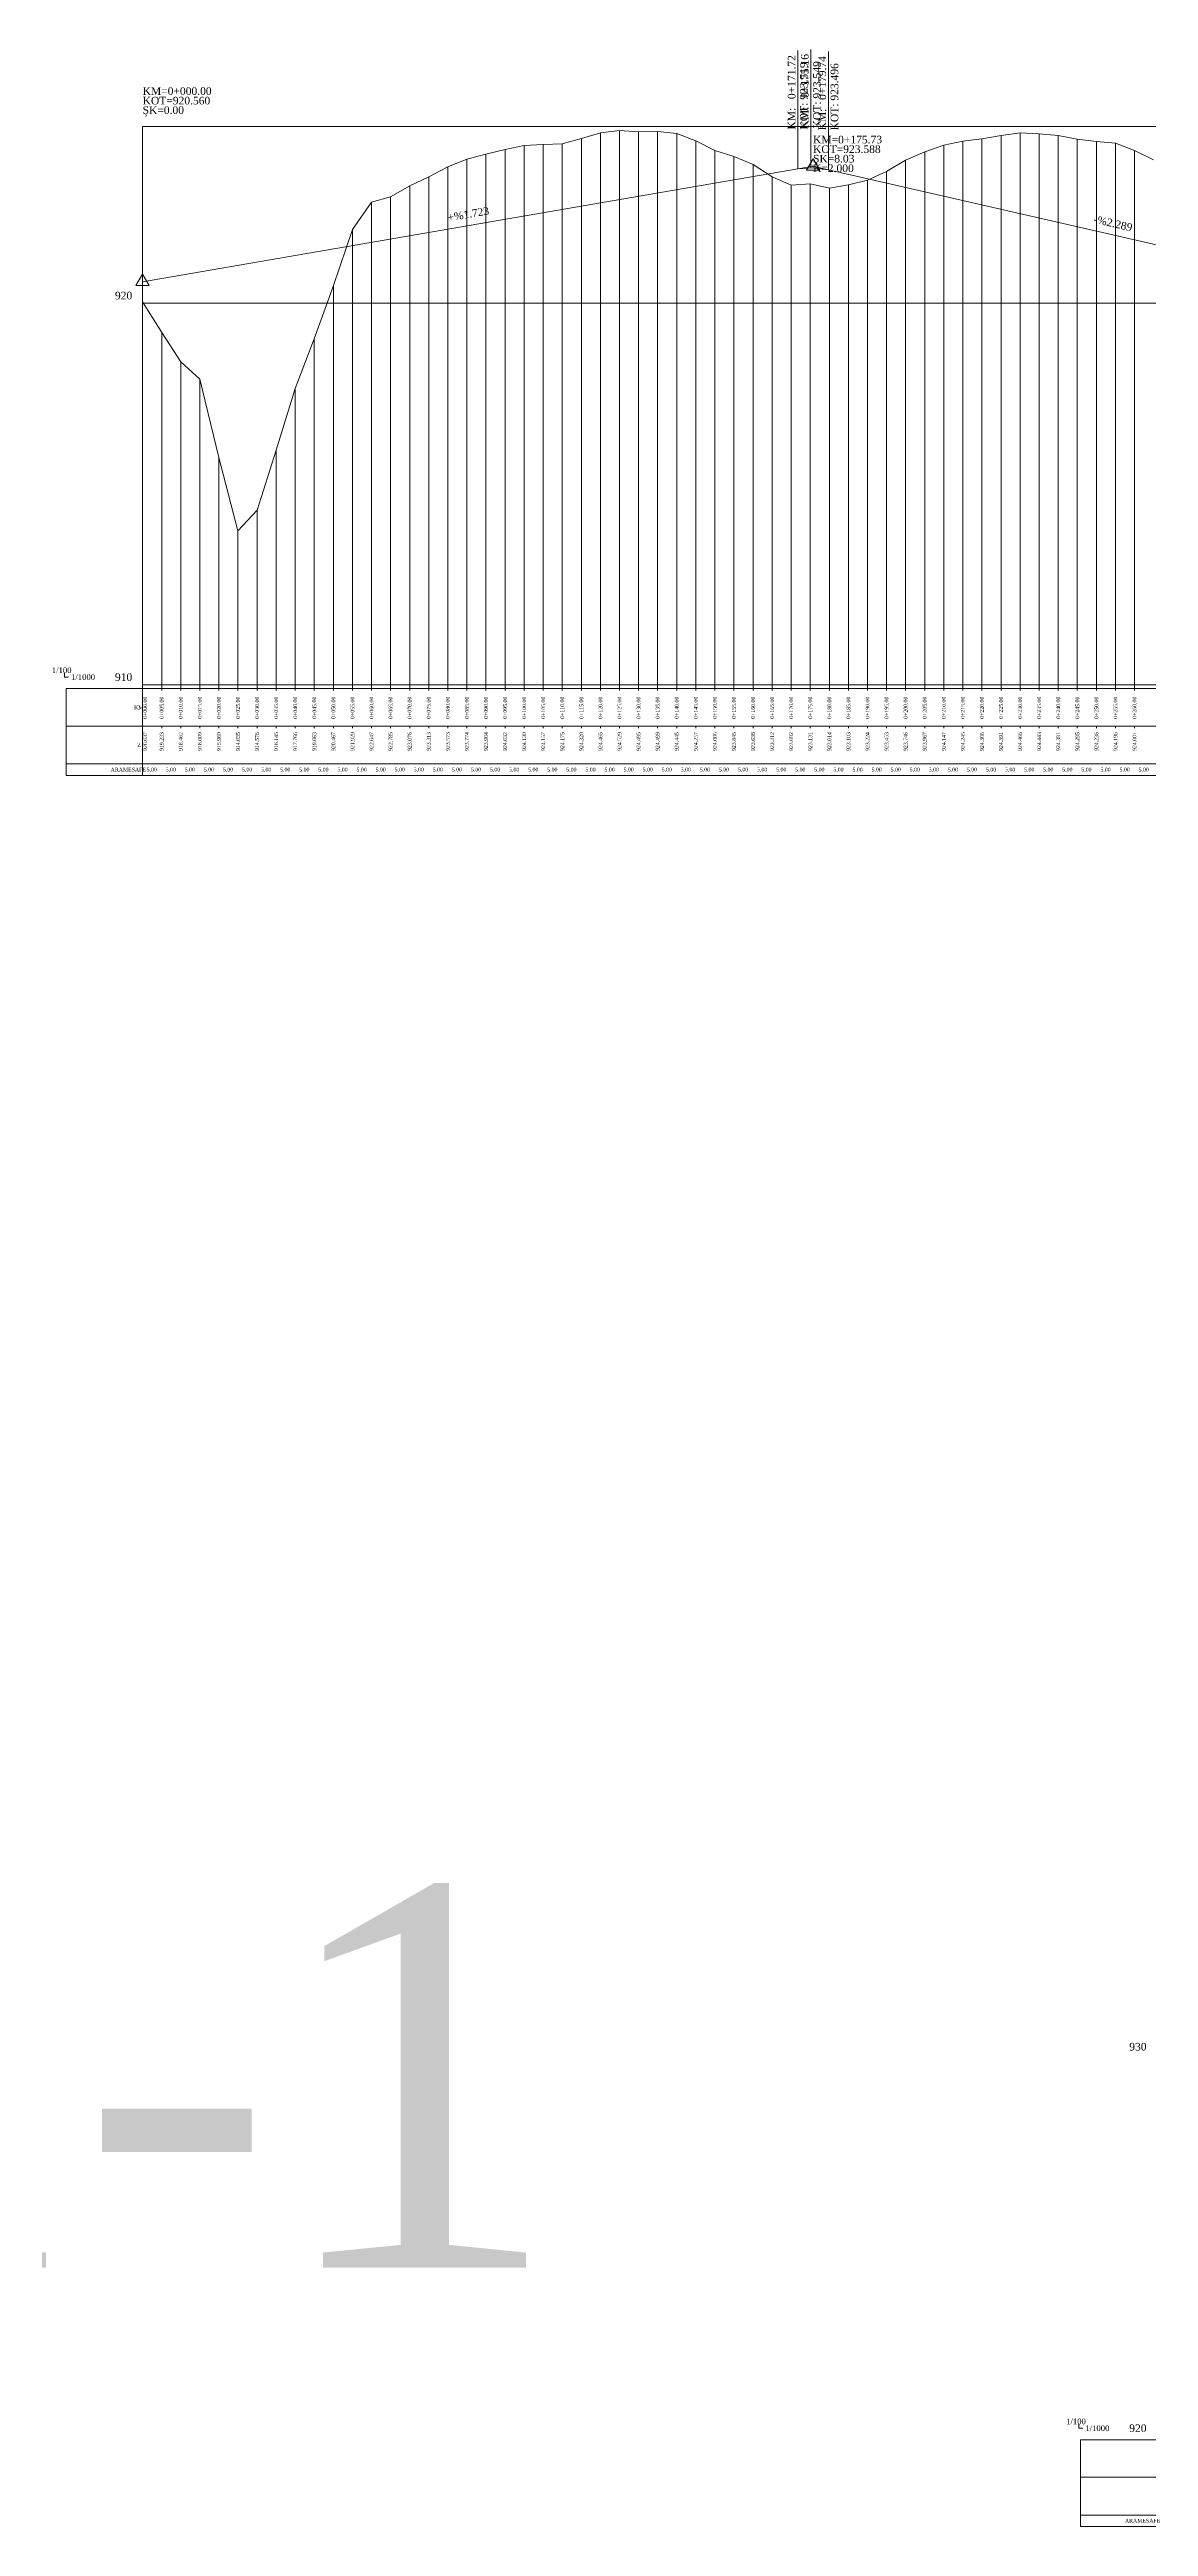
# Model space of a CAD drawing. Header units: metres. Extents: x 478603 to 489313, y 4282657 to 4289463.
# Drawn here: x 483923 to 484211, y 4286808 to 4287457 of the extents above; entities that cross this region are included whole.
import ezdxf

# ---------------------------------------------------------------- set-up
doc = ezdxf.new("R2010")
doc.units = ezdxf.units.M
doc.layers.get('0').update_dxf_attribs({"color": 5, "lineweight": 0})
for name, color, linetype, lineweight in [('PL_SEMBOL', 7, 'Continuous', 0), ('PR_ALINMAN', 1, 'Continuous', 0), ('PR_ENK_ARAMESAFE', 5, 'Continuous', 0), ('PR_ENK_EKSEN1', 5, 'Continuous', 0), ('PR_ENK_EKSEN1D', 1, 'Continuous', 0), ('PR_ENK_KM', 18, 'Continuous', 0), ('PR_ENK_Z', 96, 'Continuous', 0), ('PR_KIYAS', 153, 'Continuous', 0), ('PR_KURP', 2, 'Continuous', 0), ('PR_KURP_MIN', 30, 'Continuous', 0), ('PR_KURP_TF', 4, 'Continuous', 0), ('PR_KURP_TO', 96, 'Continuous', 0), ('PR_OLCEK', 1, 'Continuous', 0), ('PR_PROFIL', 153, 'Continuous', 0), ('PR_TANJANT', 30, 'Continuous', 0)]:
    doc.layers.add(name, color=color, linetype=linetype, lineweight=lineweight)
doc.styles.get("Standard").update_dxf_attribs({"font": 'times.ttf'})

# ---------------------------------------------------------------- blocks, each defined once
blk = doc.blocks.new('3')
at = {"layer": 'PL_SEMBOL'}
for p, q in [((0, 2), (-1.75, -1)), ((0.125, 0.125), (-0.125, -0.125)), ((-0.125, 0.125), (0.125, -0.125)), ((1.75, -1), (0, 2)), ((-1.75, -1), (1.75, -1))]:
    blk.add_line(p, q, dxfattribs=at)

msp = doc.modelspace()

# ---------------------------------------------------------------- linework, layer by layer
at = {"layer": 'PR_ALINMAN'}
for p, q in [((483947.56, 4287396.55), (484119.27, 4287426.14)), ((484127.3, 4287425.91), (484274.96, 4287392.1))]:
    msp.add_line(p, q, dxfattribs=at)
at = {"layer": 'PR_ENK_EKSEN1'}
for p, q in [((484062.56, 4287434.14), (484067.56, 4287435.59)), ((484067.56, 4287435.59), (484072.56, 4287436.24)), ((484072.56, 4287436.24), (484077.56, 4287435.9)), ((484077.56, 4287435.9), (484082.56, 4287435.94)), ((484082.56, 4287435.94), (484087.56, 4287435.4)), ((484087.56, 4287435.4), (484092.56, 4287433.52)), ((484172.56, 4287434.86), (484177.56, 4287435.61)), ((484177.56, 4287435.61), (484182.56, 4287435.38)), ((484182.56, 4287435.38), (484187.56, 4287434.86)), ((484027.56, 4287426.67), (484032.56, 4287428.69)), ((484032.56, 4287428.69), (484037.56, 4287429.99)), ((484037.56, 4287429.99), (484042.56, 4287431.27)), ((484042.56, 4287431.27), (484047.56, 4287432.25)), ((484047.56, 4287432.25), (484052.56, 4287432.51)), ((484052.56, 4287432.51), (484057.56, 4287432.69)), ((484057.56, 4287432.69), (484062.56, 4287434.14)), ((484092.56, 4287433.52), (484097.56, 4287431)), ((484097.56, 4287431), (484102.56, 4287429.4)), ((484102.56, 4287429.4), (484107.56, 4287427.33)), ((484147.56, 4287428.41), (484152.56, 4287430.61)), ((484152.56, 4287430.61), (484157.56, 4287432.41)), ((484157.56, 4287432.41), (484162.56, 4287433.39)), ((484162.56, 4287433.39), (484167.56, 4287434)), ((484167.56, 4287434), (484172.56, 4287434.86)), ((484187.56, 4287434.86), (484192.56, 4287433.9)), ((484192.56, 4287433.9), (484197.56, 4287433.31)), ((484197.56, 4287433.31), (484202.56, 4287432.91)), ((484202.56, 4287432.91), (484207.56, 4287430.96)), ((484207.56, 4287430.96), (484212.56, 4287428.56)), ((484017.56, 4287421.71), (484022.56, 4287424.08)), ((484022.56, 4287424.08), (484027.56, 4287426.67)), ((484107.56, 4287427.33), (484112.56, 4287424.07)), ((484112.56, 4287424.07), (484117.56, 4287421.87)), ((484117.56, 4287421.87), (484122.56, 4287422.25)), ((484122.56, 4287422.25), (484127.56, 4287421.09)), ((484132.56, 4287421.98), (484137.56, 4287423.19)), ((484137.56, 4287423.19), (484142.56, 4287425.48)), ((484142.56, 4287425.48), (484147.56, 4287428.41)), ((484002.56, 4287410.23), (484007.56, 4287417.42)), ((484007.56, 4287417.42), (484012.56, 4287418.8)), ((484012.56, 4287418.8), (484017.56, 4287421.71)), ((484127.56, 4287421.09), (484132.56, 4287421.98)), ((483997.56, 4287395.62), (484002.56, 4287410.23)), ((483947.56, 4287391.32), (483952.56, 4287383.28)), ((483992.56, 4287381.58), (483997.56, 4287395.62)), ((483952.56, 4287383.28), (483957.56, 4287375.57)), ((483987.56, 4287368.61), (483992.56, 4287381.58)), ((483957.56, 4287375.57), (483962.56, 4287371.04)), ((483962.56, 4287371.04), (483967.56, 4287350.55)), ((483982.56, 4287352.4), (483987.56, 4287368.61)), ((483977.56, 4287336.71), (483982.56, 4287352.4)), ((483967.56, 4287350.55), (483972.56, 4287331.29)), ((483972.56, 4287331.29), (483977.56, 4287336.71))]:
    msp.add_line(p, q, dxfattribs=at)
at = {"layer": 'PR_ENK_EKSEN1D'}
for p, q in [((484067.56, 4287289.95), (484067.56, 4287435.59)), ((484072.56, 4287289.95), (484072.56, 4287436.24)), ((484077.56, 4287289.95), (484077.56, 4287435.9)), ((484082.56, 4287289.95), (484082.56, 4287435.94)), ((484087.56, 4287289.95), (484087.56, 4287435.4)), ((484177.56, 4287289.95), (484177.56, 4287435.61)), ((484182.56, 4287289.95), (484182.56, 4287435.38)), ((484032.56, 4287289.95), (484032.56, 4287428.69)), ((484037.56, 4287289.95), (484037.56, 4287429.99)), ((484042.56, 4287289.95), (484042.56, 4287431.27)), ((484047.56, 4287289.95), (484047.56, 4287432.25)), ((484052.56, 4287289.95), (484052.56, 4287432.51)), ((484057.56, 4287289.95), (484057.56, 4287432.69)), ((484062.56, 4287289.95), (484062.56, 4287434.14)), ((484092.56, 4287289.95), (484092.56, 4287433.52)), ((484097.56, 4287289.95), (484097.56, 4287431)), ((484102.56, 4287289.95), (484102.56, 4287429.4)), ((484152.56, 4287289.95), (484152.56, 4287430.61)), ((484157.56, 4287289.95), (484157.56, 4287432.41)), ((484162.56, 4287289.95), (484162.56, 4287433.39)), ((484167.56, 4287289.95), (484167.56, 4287434)), ((484172.56, 4287289.95), (484172.56, 4287434.86)), ((484187.56, 4287289.95), (484187.56, 4287434.86)), ((484192.56, 4287289.95), (484192.56, 4287433.9)), ((484197.56, 4287289.95), (484197.56, 4287433.31)), ((484202.56, 4287289.95), (484202.56, 4287432.91)), ((484207.56, 4287289.95), (484207.56, 4287430.96)), ((484022.56, 4287289.95), (484022.56, 4287424.08)), ((484027.56, 4287289.95), (484027.56, 4287426.67)), ((484107.56, 4287289.95), (484107.56, 4287427.33)), ((484112.56, 4287289.95), (484112.56, 4287424.07)), ((484122.56, 4287289.95), (484122.56, 4287422.25)), ((484137.56, 4287289.95), (484137.56, 4287423.19)), ((484142.56, 4287289.95), (484142.56, 4287425.48)), ((484147.56, 4287289.95), (484147.56, 4287428.41)), ((484007.56, 4287289.95), (484007.56, 4287417.42)), ((484012.56, 4287289.95), (484012.56, 4287418.8)), ((484017.56, 4287289.95), (484017.56, 4287421.71)), ((484117.56, 4287289.95), (484117.56, 4287421.87)), ((484127.56, 4287289.95), (484127.56, 4287421.09)), ((484132.56, 4287289.95), (484132.56, 4287421.98)), ((484002.56, 4287289.95), (484002.56, 4287410.23)), ((483947.56, 4287289.95), (483947.56, 4287391.32)), ((483997.56, 4287289.95), (483997.56, 4287395.62)), ((483952.56, 4287289.95), (483952.56, 4287383.28)), ((483992.56, 4287289.95), (483992.56, 4287381.58)), ((483957.56, 4287289.95), (483957.56, 4287375.57)), ((483962.56, 4287289.95), (483962.56, 4287371.04)), ((483987.56, 4287289.95), (483987.56, 4287368.61)), ((483982.56, 4287289.95), (483982.56, 4287352.4)), ((483967.56, 4287289.95), (483967.56, 4287350.55)), ((483972.56, 4287289.95), (483972.56, 4287331.29)), ((483977.56, 4287289.95), (483977.56, 4287336.71))]:
    msp.add_line(p, q, dxfattribs=at)
at = {"layer": 'PR_KIYAS'}
for p, q in [((483947.56, 4287390.95), (484721.12, 4287390.95)), ((483947.56, 4287290.95), (484721.12, 4287290.95))]:
    msp.add_line(p, q, dxfattribs=at)
at = {"layer": 'PR_KURP'}
for p, q in [((484119.27, 4287426.14), (484123.29, 4287426.42)), ((484123.29, 4287426.42), (484127.3, 4287425.91))]:
    msp.add_line(p, q, dxfattribs=at)
at = {"layer": 'PR_KURP_MIN'}
msp.add_line((484122.72, 4287426.43), (484122.72, 4287457.43), dxfattribs=at)
at = {"layer": 'PR_KURP_TF'}
msp.add_line((484127.3, 4287425.91), (484127.3, 4287456.91), dxfattribs=at)
at = {"layer": 'PR_KURP_TO'}
msp.add_line((484119.27, 4287426.14), (484119.27, 4287457.14), dxfattribs=at)
at = {"layer": 'PR_OLCEK'}
for p, q in [((483927.01, 4287293.85), (483927.06, 4287293.95)), ((483927.06, 4287292.95), (483927.06, 4287293.95)), ((483927.06, 4287293.95), (483927.11, 4287293.85)), ((483928.06, 4287292.95), (483927.06, 4287292.95)), ((483927.96, 4287293), (483928.06, 4287292.95)), ((483928.06, 4287292.95), (483927.96, 4287292.9)), ((484192.87, 4286834.88), (484192.92, 4286834.98)), ((484192.92, 4286833.98), (484192.92, 4286834.98)), ((484192.92, 4286834.98), (484192.97, 4286834.88)), ((484193.92, 4286833.98), (484192.92, 4286833.98)), ((484193.82, 4286834.03), (484193.92, 4286833.98)), ((484193.92, 4286833.98), (484193.82, 4286833.93))]:
    msp.add_line(p, q, dxfattribs=at)
for p in [(483947.56, 4287437.24, 924.63), (483947.56, 4287289.95, 909.9)]:
    msp.add_point(p, dxfattribs=at)
at = {"layer": 'PR_PROFIL'}
for p, q in [((483947.56, 4287437.24), (484721.12, 4287437.24)), ((483947.56, 4287289.95), (483947.56, 4287437.24)), ((483927.56, 4287289.95), (484721.12, 4287289.95)), ((483927.56, 4287280.07), (483927.56, 4287289.95)), ((483947.56, 4287280.07), (483947.56, 4287289.95)), ((483947.56, 4287289.45), (483947.56, 4287289.95)), ((483952.56, 4287289.45), (483952.56, 4287289.95)), ((483957.56, 4287289.45), (483957.56, 4287289.95)), ((483962.56, 4287289.45), (483962.56, 4287289.95)), ((483967.56, 4287289.45), (483967.56, 4287289.95)), ((483972.56, 4287289.45), (483972.56, 4287289.95)), ((483977.56, 4287289.45), (483977.56, 4287289.95)), ((483982.56, 4287289.45), (483982.56, 4287289.95)), ((483987.56, 4287289.45), (483987.56, 4287289.95)), ((483992.56, 4287289.45), (483992.56, 4287289.95)), ((483997.56, 4287289.45), (483997.56, 4287289.95)), ((484002.56, 4287289.45), (484002.56, 4287289.95)), ((484007.56, 4287289.45), (484007.56, 4287289.95)), ((484012.56, 4287289.45), (484012.56, 4287289.95)), ((484017.56, 4287289.45), (484017.56, 4287289.95)), ((484022.56, 4287289.45), (484022.56, 4287289.95)), ((484027.56, 4287289.45), (484027.56, 4287289.95)), ((484032.56, 4287289.45), (484032.56, 4287289.95)), ((484037.56, 4287289.45), (484037.56, 4287289.95)), ((484042.56, 4287289.45), (484042.56, 4287289.95)), ((484047.56, 4287289.45), (484047.56, 4287289.95)), ((484052.56, 4287289.45), (484052.56, 4287289.95)), ((484057.56, 4287289.45), (484057.56, 4287289.95)), ((484062.56, 4287289.45), (484062.56, 4287289.95)), ((484067.56, 4287289.45), (484067.56, 4287289.95)), ((484072.56, 4287289.45), (484072.56, 4287289.95)), ((484077.56, 4287289.45), (484077.56, 4287289.95)), ((484082.56, 4287289.45), (484082.56, 4287289.95)), ((484087.56, 4287289.45), (484087.56, 4287289.95)), ((484092.56, 4287289.45), (484092.56, 4287289.95)), ((484097.56, 4287289.45), (484097.56, 4287289.95)), ((484102.56, 4287289.45), (484102.56, 4287289.95)), ((484107.56, 4287289.45), (484107.56, 4287289.95)), ((484112.56, 4287289.45), (484112.56, 4287289.95)), ((484117.56, 4287289.45), (484117.56, 4287289.95)), ((484122.56, 4287289.45), (484122.56, 4287289.95)), ((484127.56, 4287289.45), (484127.56, 4287289.95)), ((484132.56, 4287289.45), (484132.56, 4287289.95)), ((484137.56, 4287289.45), (484137.56, 4287289.95)), ((484142.56, 4287289.45), (484142.56, 4287289.95)), ((484147.56, 4287289.45), (484147.56, 4287289.95)), ((484152.56, 4287289.45), (484152.56, 4287289.95)), ((484157.56, 4287289.45), (484157.56, 4287289.95)), ((484162.56, 4287289.45), (484162.56, 4287289.95)), ((484167.56, 4287289.45), (484167.56, 4287289.95)), ((484172.56, 4287289.45), (484172.56, 4287289.95)), ((484177.56, 4287289.45), (484177.56, 4287289.95)), ((484182.56, 4287289.45), (484182.56, 4287289.95)), ((484187.56, 4287289.45), (484187.56, 4287289.95)), ((484192.56, 4287289.45), (484192.56, 4287289.95)), ((484197.56, 4287289.45), (484197.56, 4287289.95)), ((484202.56, 4287289.45), (484202.56, 4287289.95)), ((484207.56, 4287289.45), (484207.56, 4287289.95)), ((483927.56, 4287280.07), (484721.12, 4287280.07)), ((483927.56, 4287270.2), (483927.56, 4287280.07)), ((483947.56, 4287270.2), (483947.56, 4287280.07)), ((483947.56, 4287279.57), (483947.56, 4287280.07)), ((483952.56, 4287279.57), (483952.56, 4287280.07)), ((483957.56, 4287279.57), (483957.56, 4287280.07)), ((483962.56, 4287279.57), (483962.56, 4287280.07)), ((483967.56, 4287279.57), (483967.56, 4287280.07)), ((483972.56, 4287279.57), (483972.56, 4287280.07)), ((483977.56, 4287279.57), (483977.56, 4287280.07)), ((483982.56, 4287279.57), (483982.56, 4287280.07)), ((483987.56, 4287279.57), (483987.56, 4287280.07)), ((483992.56, 4287279.57), (483992.56, 4287280.07)), ((483997.56, 4287279.57), (483997.56, 4287280.07)), ((484002.56, 4287279.57), (484002.56, 4287280.07)), ((484007.56, 4287279.57), (484007.56, 4287280.07)), ((484012.56, 4287279.57), (484012.56, 4287280.07)), ((484017.56, 4287279.57), (484017.56, 4287280.07)), ((484022.56, 4287279.57), (484022.56, 4287280.07)), ((484027.56, 4287279.57), (484027.56, 4287280.07)), ((484032.56, 4287279.57), (484032.56, 4287280.07)), ((484037.56, 4287279.57), (484037.56, 4287280.07)), ((484042.56, 4287279.57), (484042.56, 4287280.07)), ((484047.56, 4287279.57), (484047.56, 4287280.07)), ((484052.56, 4287279.57), (484052.56, 4287280.07)), ((484057.56, 4287279.57), (484057.56, 4287280.07)), ((484062.56, 4287279.57), (484062.56, 4287280.07)), ((484067.56, 4287279.57), (484067.56, 4287280.07)), ((484072.56, 4287279.57), (484072.56, 4287280.07)), ((484077.56, 4287279.57), (484077.56, 4287280.07)), ((484082.56, 4287279.57), (484082.56, 4287280.07)), ((484087.56, 4287279.57), (484087.56, 4287280.07)), ((484092.56, 4287279.57), (484092.56, 4287280.07)), ((484097.56, 4287279.57), (484097.56, 4287280.07)), ((484102.56, 4287279.57), (484102.56, 4287280.07)), ((484107.56, 4287279.57), (484107.56, 4287280.07)), ((484112.56, 4287279.57), (484112.56, 4287280.07)), ((484117.56, 4287279.57), (484117.56, 4287280.07)), ((484122.56, 4287279.57), (484122.56, 4287280.07)), ((484127.56, 4287279.57), (484127.56, 4287280.07)), ((484132.56, 4287279.57), (484132.56, 4287280.07)), ((484137.56, 4287279.57), (484137.56, 4287280.07)), ((484142.56, 4287279.57), (484142.56, 4287280.07)), ((484147.56, 4287279.57), (484147.56, 4287280.07)), ((484152.56, 4287279.57), (484152.56, 4287280.07)), ((484157.56, 4287279.57), (484157.56, 4287280.07)), ((484162.56, 4287279.57), (484162.56, 4287280.07)), ((484167.56, 4287279.57), (484167.56, 4287280.07)), ((484172.56, 4287279.57), (484172.56, 4287280.07)), ((484177.56, 4287279.57), (484177.56, 4287280.07)), ((484182.56, 4287279.57), (484182.56, 4287280.07)), ((484187.56, 4287279.57), (484187.56, 4287280.07)), ((484192.56, 4287279.57), (484192.56, 4287280.07)), ((484197.56, 4287279.57), (484197.56, 4287280.07)), ((484202.56, 4287279.57), (484202.56, 4287280.07)), ((484207.56, 4287279.57), (484207.56, 4287280.07)), ((483927.56, 4287270.2), (484721.12, 4287270.2)), ((483927.56, 4287267.2), (483927.56, 4287270.2)), ((483927.56, 4287267.2), (484721.12, 4287267.2)), ((483947.56, 4287267.2), (483947.56, 4287270.2)), ((484193.42, 4286830.98), (484493.08, 4286830.98)), ((484193.42, 4286821.11), (484193.42, 4286830.98)), ((484193.42, 4286821.11), (484493.08, 4286821.11)), ((484193.42, 4286811.23), (484193.42, 4286821.11)), ((484193.42, 4286811.23), (484493.08, 4286811.23)), ((484193.42, 4286808.23), (484193.42, 4286811.23)), ((484193.42, 4286808.23), (484493.08, 4286808.23))]:
    msp.add_line(p, q, dxfattribs=at)
at = {"layer": 'PR_TANJANT'}
for p, q in [((484119.27, 4287426.14), (484123.29, 4287426.83)), ((484123.29, 4287426.83), (484127.3, 4287425.91))]:
    msp.add_line(p, q, dxfattribs=at)

# ---------------------------------------------------------------- block references
at = {"layer": 'PR_ALINMAN'}
for p in [(484123.29, 4287426.83), (483947.56, 4287396.55)]:
    msp.add_blockref('3', p, dxfattribs=at)

# ---------------------------------------------------------------- texts
msp.add_text('Y1-1-1', height=100).set_placement((483620.89, 4286876.07))
for s, p in [('KM=0+000.00', (483947.56, 4287445.55)), ('KOT=920.560', (483947.56, 4287443.05)), ('ŞK=0.00', (483947.56, 4287440.55)), ('KM=0+175.73', (484123.29, 4287432.83)), ('KOT=923.588', (484123.29, 4287430.33)), ('ŞK=8.03', (484123.29, 4287427.83)), ('K=2.000', (484123.29, 4287425.33))]:
    msp.add_text(s, height=2, dxfattribs=at).set_placement(p)
for s, rotation, p in [('+%1.723', 9.77685, (484027.66, 4287412.38)), ('-%2.289', 347.10459, (484196.66, 4287412.08))]:
    msp.add_text(s, height=2, rotation=rotation, dxfattribs=at).set_placement(p)
at = {"layer": 'PR_ENK_ARAMESAFE'}
for s, p in [('ARAMESAFE', (483939.18, 4287268.2)), ('5.00', (483948.62, 4287268.2)), ('5.00', (483953.62, 4287268.2)), ('5.00', (483958.62, 4287268.2)), ('5.00', (483963.62, 4287268.2)), ('5.00', (483968.62, 4287268.2)), ('5.00', (483973.62, 4287268.2)), ('5.00', (483978.62, 4287268.2)), ('5.00', (483983.62, 4287268.2)), ('5.00', (483988.62, 4287268.2)), ('5.00', (483993.62, 4287268.2)), ('5.00', (483998.62, 4287268.2)), ('5.00', (484003.62, 4287268.2)), ('5.00', (484008.62, 4287268.2)), ('5.00', (484013.62, 4287268.2)), ('5.00', (484018.62, 4287268.2)), ('5.00', (484023.62, 4287268.2)), ('5.00', (484028.62, 4287268.2)), ('5.00', (484033.62, 4287268.2)), ('5.00', (484038.62, 4287268.2)), ('5.00', (484043.62, 4287268.2)), ('5.00', (484048.62, 4287268.2)), ('5.00', (484053.62, 4287268.2)), ('5.00', (484058.62, 4287268.2)), ('5.00', (484063.62, 4287268.2)), ('5.00', (484068.62, 4287268.2)), ('5.00', (484073.62, 4287268.2)), ('5.00', (484078.62, 4287268.2)), ('5.00', (484083.62, 4287268.2)), ('5.00', (484088.62, 4287268.2)), ('5.00', (484093.62, 4287268.2)), ('5.00', (484098.62, 4287268.2)), ('5.00', (484103.62, 4287268.2)), ('5.00', (484108.62, 4287268.2)), ('5.00', (484113.62, 4287268.2)), ('5.00', (484118.62, 4287268.2)), ('5.00', (484123.62, 4287268.2)), ('5.00', (484128.62, 4287268.2)), ('5.00', (484133.62, 4287268.2)), ('5.00', (484138.62, 4287268.2)), ('5.00', (484143.62, 4287268.2)), ('5.00', (484148.62, 4287268.2)), ('5.00', (484153.62, 4287268.2)), ('5.00', (484158.62, 4287268.2)), ('5.00', (484163.62, 4287268.2)), ('5.00', (484168.62, 4287268.2)), ('5.00', (484173.62, 4287268.2)), ('5.00', (484178.62, 4287268.2)), ('5.00', (484183.62, 4287268.2)), ('5.00', (484188.62, 4287268.2)), ('5.00', (484193.62, 4287268.2)), ('5.00', (484198.62, 4287268.2)), ('5.00', (484203.62, 4287268.2)), ('5.00', (484208.62, 4287268.2)), ('ARAMESAFE', (484205.04, 4286809.23))]:
    msp.add_text(s, height=1, dxfattribs=at).set_placement(p)
at = {"layer": 'PR_ENK_KM'}
for s, p in [('  0+000.00', (483948.72, 4287281.24)), ('  0+005.00', (483953.06, 4287281.24)), ('  0+010.00', (483958.06, 4287281.24)), ('  0+015.00', (483963.06, 4287281.24)), ('  0+020.00', (483968.06, 4287281.24)), ('  0+025.00', (483973.06, 4287281.24)), ('  0+030.00', (483978.06, 4287281.24)), ('  0+035.00', (483983.06, 4287281.24)), ('  0+040.00', (483988.06, 4287281.24)), ('  0+045.00', (483993.06, 4287281.24)), ('  0+050.00', (483998.06, 4287281.24)), ('  0+055.00', (484003.06, 4287281.24)), ('  0+060.00', (484008.06, 4287281.24)), ('  0+065.00', (484013.06, 4287281.24)), ('  0+070.00', (484018.06, 4287281.24)), ('  0+075.00', (484023.06, 4287281.24)), ('  0+080.00', (484028.06, 4287281.24)), ('  0+085.00', (484033.06, 4287281.24)), ('  0+090.00', (484038.06, 4287281.24)), ('  0+095.00', (484043.06, 4287281.24)), ('  0+100.00', (484048.06, 4287281.24)), ('  0+105.00', (484053.06, 4287281.24)), ('  0+110.00', (484058.06, 4287281.24)), ('  0+115.00', (484063.06, 4287281.24)), ('  0+120.00', (484068.06, 4287281.24)), ('  0+125.00', (484073.06, 4287281.24)), ('  0+130.00', (484078.06, 4287281.24)), ('  0+135.00', (484083.06, 4287281.24)), ('  0+140.00', (484088.06, 4287281.24)), ('  0+145.00', (484093.06, 4287281.24)), ('  0+150.00', (484098.06, 4287281.24)), ('  0+155.00', (484103.06, 4287281.24)), ('  0+160.00', (484108.06, 4287281.24)), ('  0+165.00', (484113.06, 4287281.24)), ('  0+170.00', (484118.06, 4287281.24)), ('  0+175.00', (484123.06, 4287281.24)), ('  0+180.00', (484128.06, 4287281.24)), ('  0+185.00', (484133.06, 4287281.24)), ('  0+190.00', (484138.06, 4287281.24)), ('  0+195.00', (484143.06, 4287281.24)), ('  0+200.00', (484148.06, 4287281.24)), ('  0+205.00', (484153.06, 4287281.24)), ('  0+210.00', (484158.06, 4287281.24)), ('  0+215.00', (484163.06, 4287281.24)), ('  0+220.00', (484168.06, 4287281.24)), ('  0+225.00', (484173.06, 4287281.24)), ('  0+230.00', (484178.06, 4287281.24)), ('  0+235.00', (484183.06, 4287281.24)), ('  0+240.00', (484188.06, 4287281.24)), ('  0+245.00', (484193.06, 4287281.24)), ('  0+250.00', (484198.06, 4287281.24)), ('  0+255.00', (484203.06, 4287281.24)), ('  0+260.00', (484208.06, 4287281.24))]:
    msp.add_text(s, height=1, rotation=90, dxfattribs=at).set_placement(p)
msp.add_text('KM', height=1, dxfattribs=at).set_placement((483945.31, 4287284.51))
at = {"layer": 'PR_ENK_Z'}
msp.add_text('Z', height=1, dxfattribs=at).set_placement((483946.18, 4287274.63))
for s, p in [('920.037', (483948.72, 4287273.57)), ('919.233', (483953.06, 4287273.57)), ('918.462', (483958.06, 4287273.57)), ('918.009', (483963.06, 4287273.57)), ('915.960', (483968.06, 4287273.57)), ('914.035', (483973.06, 4287273.57)), ('914.576', (483978.06, 4287273.57)), ('916.145', (483983.06, 4287273.57)), ('917.766', (483988.06, 4287273.57)), ('919.063', (483993.06, 4287273.57)), ('920.467', (483998.06, 4287273.57)), ('921.929', (484003.06, 4287273.57)), ('922.647', (484008.06, 4287273.57)), ('922.785', (484013.06, 4287273.57)), ('923.076', (484018.06, 4287273.57)), ('923.313', (484023.06, 4287273.57)), ('923.573', (484028.06, 4287273.57)), ('923.774', (484033.06, 4287273.57)), ('923.904', (484038.06, 4287273.57)), ('924.032', (484043.06, 4287273.57)), ('924.130', (484048.06, 4287273.57)), ('924.157', (484053.06, 4287273.57)), ('924.175', (484058.06, 4287273.57)), ('924.320', (484063.06, 4287273.57)), ('924.465', (484068.06, 4287273.57)), ('924.529', (484073.06, 4287273.57)), ('924.495', (484078.06, 4287273.57)), ('924.499', (484083.06, 4287273.57)), ('924.445', (484088.06, 4287273.57)), ('924.257', (484093.06, 4287273.57)), ('924.006', (484098.06, 4287273.57)), ('923.845', (484103.06, 4287273.57)), ('923.638', (484108.06, 4287273.57)), ('923.312', (484113.06, 4287273.57)), ('923.092', (484118.06, 4287273.57)), ('923.131', (484123.06, 4287273.57)), ('923.014', (484128.06, 4287273.57)), ('923.103', (484133.06, 4287273.57)), ('923.224', (484138.06, 4287273.57)), ('923.453', (484143.06, 4287273.57)), ('923.746', (484148.06, 4287273.57)), ('923.967', (484153.06, 4287273.57)), ('924.147', (484158.06, 4287273.57)), ('924.245', (484163.06, 4287273.57)), ('924.306', (484168.06, 4287273.57)), ('924.391', (484173.06, 4287273.57)), ('924.466', (484178.06, 4287273.57)), ('924.443', (484183.06, 4287273.57)), ('924.391', (484188.06, 4287273.57)), ('924.295', (484193.06, 4287273.57)), ('924.236', (484198.06, 4287273.57)), ('924.196', (484203.06, 4287273.57)), ('924.001', (484208.06, 4287273.57))]:
    msp.add_text(s, height=1, rotation=90, dxfattribs=at).set_placement(p)
at = {"layer": 'PR_KURP_MIN'}
for s, p in [('KM:   0+175.16', (484122.12, 4287436.77)), ('KOT: 923.549', (484125.32, 4287436.77))]:
    msp.add_text(s, height=2, rotation=90, dxfattribs=at).set_placement(p)
at = {"layer": 'PR_KURP_TF'}
for s, p in [('KM:   0+179.74', (484126.7, 4287436.24)), ('KOT: 923.496', (484129.9, 4287436.24))]:
    msp.add_text(s, height=2, rotation=90, dxfattribs=at).set_placement(p)
at = {"layer": 'PR_KURP_TO'}
for s, p in [('KM:   0+171.72', (484118.67, 4287436.47)), ('KOT: 923.519', (484121.87, 4287436.47))]:
    msp.add_text(s, height=2, rotation=90, dxfattribs=at).set_placement(p)
at = {"layer": 'PR_OLCEK'}
for s, p in [('1/100', (483923.77, 4287294)), ('1/1000', (483928.81, 4287292.2)), ('1/100', (484189.64, 4286835.03)), ('1/1000', (484194.67, 4286833.23))]:
    msp.add_text(s, height=1.5, dxfattribs=at).set_placement(p)
at = {"layer": 'PR_PROFIL'}
for s, p in [('920', (483940.31, 4287391.95)), ('910', (483940.31, 4287291.95)), ('930', (484206.17, 4286932.98)), ('920', (484206.17, 4286832.98))]:
    msp.add_text(s, height=2, dxfattribs=at).set_placement(p)

doc.saveas('drawing.dxf')
